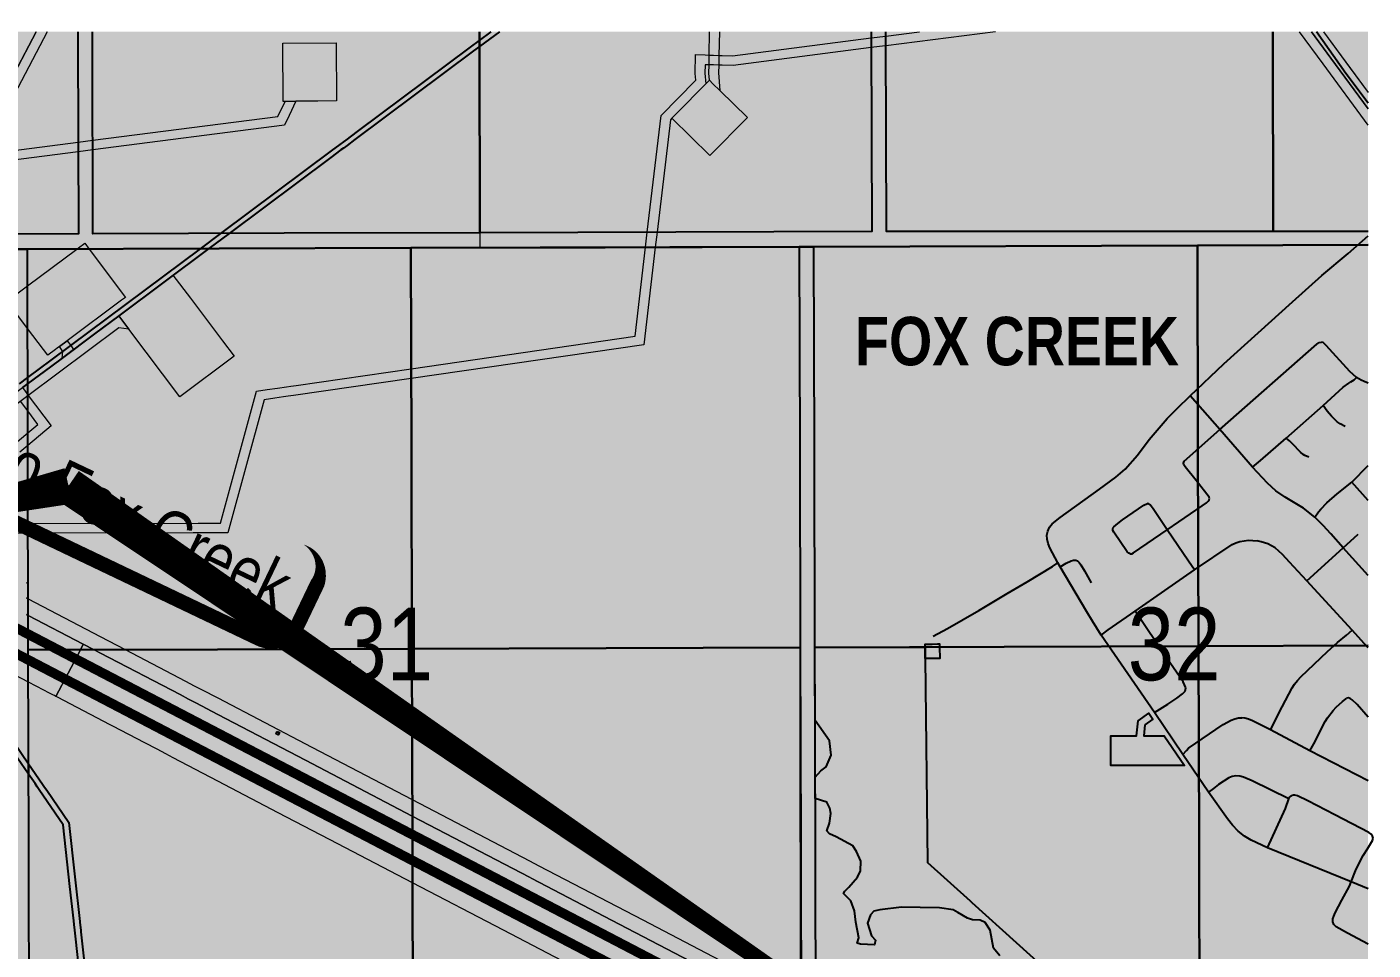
# Model space of a CAD drawing. Extents: x 520549 to 522128, y 6027808 to 6029983.
# Drawn here: x 521630.7 to 521908.4, y 6029010.4 to 6029201 of the extents above; entities that cross this region are included whole.
import ezdxf
from ezdxf.enums import TextEntityAlignment as Align

# ---------------------------------------------------------------- set-up
doc = ezdxf.new("R2010")
doc.units = 0
doc.header["$LTSCALE"] = 5
doc.linetypes.add('DASHED2', pattern=[9.525, 6.35, -3.175])
doc.layers.add('AS-ROUTEMAP', color=35, linetype='Continuous', lineweight=0)
doc.layers.add('ROUTE-MAP-TOWN-BDY', color=3, linetype='Continuous', lineweight=0)
for name, color, linetype in [('D-TXT', 6, 'Continuous'), ('DML', 35, 'Continuous'), ('Quarters', 8, 'Continuous'), ('RoadSeg', 57, 'DASHED2'), ('ROE', 35, 'Continuous'), ('ROUTE-MAP-HWY', 2, 'Continuous'), ('ROUTE-MAP-LABELS', 210, 'Continuous'), ('ROUTE-MAP-TOWN-H', 50, 'Continuous'), ('S-7', 6, 'Continuous'), ('Townships', 57, 'Continuous')]:
    doc.layers.add(name, color=color, linetype=linetype)
doc.layers.add('ROUTE-MAP-BACKGROUND-H', color=7, linetype='Continuous', true_color=0xf0ebff)
doc.styles.add('120', font='ARIALN.TTF', dxfattribs={"height": 13})
doc.styles.add('80', font='ARIALN.TTF', dxfattribs={"height": 10})
doc.styles.add('BOLD', font='ARIALNB.TTF')

# ---------------------------------------------------------------- blocks, each defined once
blk = doc.blocks.new('*U576')
h = blk.add_hatch(color=255)
edge = h.paths.add_edge_path()
edge.add_line((-49, -11.5), (49, -11.5))
edge.add_arc((49, -5.5), 6, 270, 360)
edge.add_line((55, -5.5), (55, 4))
edge.add_arc((49, 4), 6, 0, 90)
edge.add_line((49, 10), (-49, 10))
edge.add_arc((-49, 4), 6, 90, 180)
edge.add_line((-55, 4), (-55, -5.5))
edge.add_arc((-49, -5.5), 6, 180, 270)
at = {"color": 210, "flags": 128}
blk.add_lwpolyline([(-49, -11.5, 3, 3, 0), (49, -11.5, 3, 3, 0.414214), (55, -5.5, 3, 3, 0), (55, 4, 3, 0, 0.414214), (49, 10, 0, 0, 0), (-49, 10, 0, 0, 0.414214), (-55, 4, 0, 0, 0), (-55, -5.5, 0, 3, 0.414214)], format="xyseb", close=True, dxfattribs=at)
for points in [[(-43.96, -34.34, 0, 7.5, 0), (0, 0, 0, 0, 0)], [(307.21, -48.05, 0, 7.5, 0), (0, 0, 0, 0, 0)]]:
    blk.add_lwpolyline(points, format="xyseb", dxfattribs=at)
at = {"color": 210, "style": '80'}
blk.add_attdef('ENTER_TEXT_001', (-35.99, -5), '', height=10, dxfattribs=at)

msp = doc.modelspace()

# ---------------------------------------------------------------- hatches: boundary and pattern name
at = {"layer": 'ROUTE-MAP-BACKGROUND-H'}
h = msp.add_hatch(color=256, dxfattribs=at)
h.dxf.hatch_style = 1
h.paths.add_polyline_path([(520630.49, 6029199.99), (520630.49, 6029147.72), (520648.82, 6029147.71), (520648.95, 6028175.05), (521624.83, 6028176.24), (521907.38, 6028177.2), (521907.38, 6029199.99)])
at = {"layer": 'ROUTE-MAP-TOWN-H'}
h = msp.add_hatch(color=50, dxfattribs=at)
h.dxf.hatch_style = 1
h.paths.add_polyline_path([(521907.38, 6029199.99), (521724.06, 6029199.99), (521724.2, 6029155.4), (521709.9, 6029155.35), (521710.09, 6029072.62), (521790.23, 6029072.87), (521790.28, 6028992.41), (521855.19, 6028958.52), (521903.1, 6028933.32), (521907.38, 6028931.09)])

# ---------------------------------------------------------------- linework, layer by layer
at = {"layer": 'AS-ROUTEMAP', "flags": 128}
for points in [[(521632.58, 6029199.99), (521619.08, 6029174.35)], [(521622.74, 6029181.31), (521632.58, 6029199.99)], [(521634.85, 6029199.99), (521624.95, 6029181.22)], [(521830.48, 6029199.99), (521807.9, 6029197.11), (521807.77, 6029197.09), (521804.89, 6029196.72), (521776.36, 6029193.04), (521774.11, 6029193.1), (521773.4, 6029193.12), (521772.3, 6029193.14), (521772.11, 6029193.15), (521771.4, 6029193.19), (521770.8, 6029193.18), (521770.59, 6029193.18), (521770.57, 6029191.43), (521770.72, 6029189.23), (521770.69, 6029189.19), (521764.78, 6029183.19), (521763.75, 6029182.14), (521763.42, 6029181.81), (521760.69, 6029158.62), (521760.32, 6029155.51), (521757.96, 6029135.39), (521709.97, 6029128.41), (521685.65, 6029124.88), (521684.57, 6029124.73), (521683.62, 6029124.59), (521681.81, 6029124.32), (521679.65, 6029124.01), (521672.12, 6029096.54), (521665.26, 6029096.53), (521665, 6029096.53), (521630.91, 6029096.46), (521627.89, 6029096.45)], [(521629.29, 6029098.45), (521630.9, 6029098.45), (521666, 6029098.53), (521670.59, 6029098.54), (521678.06, 6029125.8), (521680.23, 6029126.12), (521682.39, 6029126.43), (521684.2, 6029126.69), (521685.14, 6029126.83), (521686.22, 6029126.99), (521709.96, 6029130.43), (521756.15, 6029137.14), (521758.31, 6029155.51), (521758.67, 6029158.61), (521761.51, 6029182.72), (521768.63, 6029189.95), (521768.66, 6029189.99), (521768.57, 6029191.38), (521768.63, 6029195.21), (521768.64, 6029195.27), (521770.64, 6029195.21), (521771.44, 6029195.19), (521772.13, 6029195.15), (521772.35, 6029195.14), (521773.44, 6029195.12), (521774.12, 6029195.1), (521776.26, 6029195.05), (521804.88, 6029198.72), (521807.9, 6029199.1), (521814.82, 6029199.99)], [(521773.53, 6029199.99), (521773.44, 6029195.11), (521773.4, 6029193.12), (521773.37, 6029191.5), (521773.61, 6029187.89), (521772.22, 6029189.26), (521771.47, 6029190), (521771.37, 6029191.45), (521771.4, 6029193.17), (521771.44, 6029195.17), (521771.53, 6029199.99)], [(521907.38, 6029180.68), (521898.1, 6029193.34), (521893.22, 6029199.99)], [(521907.38, 6029184.05), (521899.71, 6029194.52), (521895.7, 6029199.99)], [(521895.7, 6029199.99), (521899.71, 6029194.52), (521907.38, 6029184.05)], [(521907.38, 6029184.05), (521899.71, 6029194.52), (521895.7, 6029199.99)], [(521898.18, 6029199.99), (521903.5, 6029192.73), (521907.38, 6029187.44)], [(521898.19, 6029199.99), (521907.38, 6029187.44)], [(521627.83, 6029125.1), (521630.84, 6029127.35), (521635.51, 6029130.84), (521637.91, 6029132.63), (521644.64, 6029137.65), (521649.6, 6029141.35), (521649.6, 6029141.35), (521651.71, 6029138.56), (521649.6, 6029138.86), (521630.85, 6029124.84), (521627.83, 6029122.59)], [(521629.74, 6029126.53), (521630.85, 6029125.03), (521630.94, 6029124.91), (521635.66, 6029118.61), (521630.87, 6029114.6), (521629.19, 6029113.19)], [(521627.85, 6029114.67), (521630.86, 6029117.19), (521632.92, 6029118.93), (521630.85, 6029121.71), (521629.34, 6029123.72)], [(521630.54, 6029086.32), (521630.93, 6029086.11), (521630.93, 6029082.9), (521630.55, 6029083.1)], [(521630.55, 6029083.1), (521630.93, 6029082.9), (521645.81, 6029075.12), (521650.96, 6029072.43), (521663.41, 6029065.91), (521665.19, 6029064.98), (521666.68, 6029064.2), (521670.04, 6029062.45), (521689.43, 6029052.3), (521710.17, 6029041.47), (521734.36, 6029028.83), (521736.3, 6029027.82), (521757.72, 6029016.63), (521786.75, 6029001.47)], [(521630.56, 6029079.71), (521630.94, 6029079.51), (521642.3, 6029073.58), (521641.69, 6029072.4), (521636.65, 6029062.77), (521636.35, 6029062.93), (521636.15, 6029063.03), (521635.22, 6029063.52), (521634.19, 6029064.06), (521630.97, 6029065.74), (521627.95, 6029067.32)], [(521785.48, 6028998.75), (521751.28, 6029016.61), (521734.86, 6029025.18), (521734.37, 6029025.44), (521710.17, 6029038.08), (521688.14, 6029049.59), (521670.05, 6029059.06), (521665.53, 6029061.42), (521664.98, 6029061.71), (521664.03, 6029062.2), (521662.26, 6029063.14), (521645.82, 6029071.73), (521644.53, 6029072.41), (521642.3, 6029073.58), (521630.94, 6029079.51), (521630.56, 6029079.71)], [(521771.39, 6028992.35), (521729.03, 6029014.48), (521710.21, 6029024.31), (521694.84, 6029032.34), (521682.52, 6029038.77), (521670.08, 6029045.28), (521660.85, 6029050.11), (521659.33, 6029050.91), (521657.51, 6029051.86), (521655, 6029053.17), (521648.37, 6029056.64), (521647.83, 6029056.92), (521636.96, 6029062.61), (521636.65, 6029062.77), (521641.69, 6029072.4), (521642.3, 6029073.58), (521644.53, 6029072.41), (521645.82, 6029071.73), (521662.26, 6029063.14), (521664.03, 6029062.2), (521664.98, 6029061.71), (521665.53, 6029061.42), (521670.05, 6029059.06), (521688.14, 6029049.59), (521710.17, 6029038.08), (521734.37, 6029025.44), (521734.86, 6029025.18), (521751.28, 6029016.61), (521785.48, 6028998.75)]]:
    msp.add_lwpolyline(points, dxfattribs=at)
for points in [[(521683.92, 6029185.61), (521683.54, 6029185.61), (521683.44, 6029197.62), (521694.45, 6029197.71), (521694.55, 6029185.7), (521690.7, 6029185.66), (521688.37, 6029185.64), (521686.14, 6029185.63), (521683.92, 6029185.61)], [(521773.61, 6029187.89), (521779.31, 6029182.28), (521771.59, 6029174.43), (521763.75, 6029182.14), (521764.78, 6029183.19), (521770.69, 6029189.2), (521770.72, 6029189.23), (521771.47, 6029190), (521772.22, 6029189.26), (521773.61, 6029187.89)], [(521620.36, 6029172.5), (521617.92, 6029172.19), (521619.08, 6029174.35), (521621.5, 6029174.67), (521641.25, 6029177.21), (521644.26, 6029177.6), (521682.47, 6029182.53), (521683.92, 6029185.61), (521686.14, 6029185.63), (521684.75, 6029182.69), (521683.81, 6029180.7), (521644.27, 6029175.59), (521641.25, 6029175.2), (521620.36, 6029172.5)], [(521636.59, 6029134.4), (521634.98, 6029133.2), (521634.08, 6029134.4), (521630.82, 6029138.75), (521627.79, 6029142.81), (521626.61, 6029144.39), (521627.79, 6029145.27), (521630.8, 6029147.52), (521640.99, 6029155.13), (521641.29, 6029155.36), (521642.63, 6029156.36), (521643.54, 6029155.14), (521650.99, 6029145.16), (521650.2, 6029144.57), (521638.98, 6029136.19), (521637.37, 6029134.99), (521636.9, 6029134.64), (521636.59, 6029134.4)], [(521673.42, 6029133.02), (521662.24, 6029124.59), (521651.71, 6029138.56), (521649.6, 6029141.35), (521660.8, 6029149.72), (521664.41, 6029144.97), (521671.03, 6029136.18), (521673.42, 6029133.02)], [(521640.3, 6029134.41), (521637.91, 6029132.63), (521638.08, 6029134), (521637.37, 6029134.99), (521638.98, 6029136.19), (521639.71, 6029135.21), (521640.3, 6029134.41)]]:
    msp.add_lwpolyline(points, close=True, dxfattribs=at)
at = {"layer": 'DML'}
msp.add_lwpolyline([(521831.38, 6029009.23), (521830.12, 6029010.81), (521829.43, 6029014.48), (521828.35, 6029016.11), (521827.34, 6029016.61), (521825.78, 6029016.67), (521824.73, 6029017.02), (521822.75, 6029018.16), (521822.27, 6029018.44), (521821.77, 6029018.72), (521818.94, 6029019.15), (521814.97, 6029019.18), (521811.12, 6029019.28), (521806.66, 6029018.74), (521805.41, 6029018.45), (521804.72, 6029017.66), (521804.07, 6029015.95), (521804.95, 6029013.31), (521805.72, 6029012.45), (521805.53, 6029011.49), (521802.67, 6029011.61), (521801.98, 6029011.83), (521802.29, 6029012.95), (521801.67, 6029016.18), (521801.4, 6029018.5), (521800.65, 6029020.58), (521799.18, 6029022.09), (521799.4, 6029022.58), (521800.25, 6029023.4), (521802.01, 6029025.42), (521802.66, 6029026.75), (521802.73, 6029028.75), (521801.84, 6029030.74), (521801.1, 6029031.91), (521797.61, 6029033.81), (521796.23, 6029034.39), (521795.71, 6029035), (521796.27, 6029036.61), (521796.51, 6029038.63), (521796.34, 6029039.69), (521795.68, 6029040.91), (521793.33, 6029041.71), (521793.32, 6029046.08), (521794.45, 6029047.41), (521795.59, 6029048.2), (521796.58, 6029050.66), (521796.28, 6029053.63), (521793.29, 6029057.82), (521793.26, 6029072.88), (521815.41, 6029072.95), (521815.98, 6029072.95), (521815.99, 6029072.03), (521816.01, 6029070.57), (521816.49, 6029028.47), (521825.25, 6029020.56), (521825.63, 6029020.22), (521825.63, 6029020.22), (521843.9, 6029003.72)], dxfattribs=at)
for points in [[(521816.91, 6029070.58), (521816.01, 6029070.57), (521815.99, 6029072.03), (521815.98, 6029072.95), (521815.97, 6029073.57), (521817.47, 6029073.58), (521818.52, 6029073.6), (521818.97, 6029073.6), (521818.98, 6029072.96), (521819.01, 6029070.6), (521817.51, 6029070.58), (521816.91, 6029070.58)], [(521861.34, 6029056.9), (521861.12, 6029054.63), (521861.38, 6029054.63), (521865.33, 6029054.63), (521869.53, 6029048.51), (521854.29, 6029048.51), (521854.29, 6029049.93), (521854.29, 6029054.63), (521859.61, 6029054.63), (521859.92, 6029057.73), (521862.15, 6029059.3), (521863, 6029058.07), (521861.34, 6029056.9)], [(521682.32, 6029055.52), (521682.76, 6029055.29), (521682.53, 6029054.84), (521682.08, 6029055.08), (521682.32, 6029055.52)]]:
    msp.add_lwpolyline(points, close=True, dxfattribs=at)
at = {"layer": 'Quarters', "color": 17}
for points in [[(521641.2, 6029199.99), (521641.2, 6029198.34), (521641.29, 6029158.27), (521600.87, 6029158.16), (521560.44, 6029158.04), (521520.02, 6029157.93), (521480.6, 6029157.81), (521480.53, 6029197.88), (521480.53, 6029199.99)], [(521804.88, 6029199.99), (521804.88, 6029198.81), (521804.98, 6029158.75), (521764.56, 6029158.63), (521724.14, 6029158.51), (521683.72, 6029158.4), (521644.3, 6029158.28), (521644.22, 6029198.35), (521644.21, 6029199.99)], [(521907.38, 6029158.72), (521887.83, 6029158.73), (521847.41, 6029158.74), (521808, 6029158.75), (521807.9, 6029198.82), (521807.9, 6029199.99)], [(521907.38, 6028992.79), (521872.6, 6028992.67), (521832.52, 6028992.55), (521793.45, 6028992.42), (521793.35, 6029032.65), (521793.26, 6029072.88), (521793.15, 6029114.25), (521793.05, 6029155.62), (521832.11, 6029155.74), (521872.17, 6029155.87), (521907.38, 6029155.98)]]:
    msp.add_lwpolyline(points, dxfattribs=at)
at = {"layer": 'Quarters'}
for points in [[(521641.2, 6029199.99), (521641.2, 6029198.34), (521641.29, 6029158.27), (521600.87, 6029158.16), (521560.44, 6029158.04), (521560.36, 6029198.11), (521560.36, 6029199.99)], [(521641.2, 6029199.99), (521641.2, 6029198.34), (521641.29, 6029158.27), (521600.87, 6029158.16), (521560.44, 6029158.04), (521560.36, 6029198.11), (521560.36, 6029199.99)], [(521724.04, 6029199.99), (521724.05, 6029198.58), (521724.14, 6029158.51), (521683.72, 6029158.4), (521644.3, 6029158.28), (521644.22, 6029198.35), (521644.21, 6029199.99)], [(521724.04, 6029199.99), (521724.05, 6029198.58), (521724.14, 6029158.51), (521683.72, 6029158.4), (521644.3, 6029158.28), (521644.22, 6029198.35), (521644.21, 6029199.99)], [(521804.88, 6029199.99), (521804.88, 6029198.81), (521804.98, 6029158.75), (521764.56, 6029158.63), (521724.14, 6029158.51), (521724.05, 6029198.58), (521724.04, 6029199.99)], [(521804.88, 6029199.99), (521804.88, 6029198.81), (521804.98, 6029158.75), (521764.56, 6029158.63), (521724.14, 6029158.51), (521724.05, 6029198.58), (521724.04, 6029199.99)], [(521887.72, 6029199.99), (521887.72, 6029198.89), (521887.83, 6029158.73), (521847.41, 6029158.74), (521808, 6029158.75), (521807.9, 6029198.82), (521807.9, 6029199.99)], [(521887.72, 6029199.99), (521887.72, 6029198.89), (521887.83, 6029158.73), (521847.41, 6029158.74), (521808, 6029158.75), (521807.9, 6029198.82), (521807.9, 6029199.99)], [(521907.38, 6029158.72), (521887.83, 6029158.73), (521887.72, 6029198.89), (521887.72, 6029199.99)], [(521907.38, 6029158.72), (521887.83, 6029158.73), (521887.72, 6029198.89), (521887.72, 6029199.99)], [(521907.38, 6029073.25), (521872.39, 6029073.14), (521872.28, 6029114.5), (521872.17, 6029155.87), (521907.38, 6029155.98)], [(521907.38, 6029073.25), (521872.39, 6029073.14), (521872.28, 6029114.5), (521872.17, 6029155.87), (521907.38, 6029155.98)], [(521907.38, 6028992.79), (521872.6, 6028992.67), (521872.5, 6029032.9), (521872.39, 6029073.14), (521907.38, 6029073.25)], [(521907.38, 6028992.79), (521872.6, 6028992.67), (521872.5, 6029032.9), (521872.39, 6029073.14), (521907.38, 6029073.25)]]:
    msp.add_lwpolyline(points, dxfattribs=at)
at = {"layer": 'Quarters', "color": 17}
msp.add_lwpolyline([(521670.2, 6028992.03), (521631.13, 6028991.91), (521631.04, 6029032.14), (521630.96, 6029072.37), (521630.87, 6029113.73), (521630.78, 6029155.1), (521669.84, 6029155.23), (521709.91, 6029155.35), (521749.97, 6029155.48), (521790.03, 6029155.61), (521790.14, 6029114.24), (521790.24, 6029072.87), (521790.34, 6029032.64), (521790.44, 6028992.41), (521750.36, 6028992.29), (521710.28, 6028992.16)], close=True, dxfattribs=at)
at = {"layer": 'Quarters'}
for points in [[(521670.02, 6029072.49), (521630.96, 6029072.37), (521630.87, 6029113.73), (521630.78, 6029155.1), (521669.84, 6029155.23), (521709.91, 6029155.35), (521710, 6029113.99), (521710.1, 6029072.62)], [(521670.02, 6029072.49), (521630.96, 6029072.37), (521630.87, 6029113.73), (521630.78, 6029155.1), (521669.84, 6029155.23), (521709.91, 6029155.35), (521710, 6029113.99), (521710.1, 6029072.62)], [(521750.17, 6029072.75), (521710.1, 6029072.62), (521710, 6029113.99), (521709.91, 6029155.35), (521749.97, 6029155.48), (521790.03, 6029155.61), (521790.14, 6029114.24), (521790.24, 6029072.87)], [(521750.17, 6029072.75), (521710.1, 6029072.62), (521710, 6029113.99), (521709.91, 6029155.35), (521749.97, 6029155.48), (521790.03, 6029155.61), (521790.14, 6029114.24), (521790.24, 6029072.87)], [(521832.32, 6029073.01), (521793.26, 6029072.88), (521793.15, 6029114.25), (521793.05, 6029155.62), (521832.11, 6029155.74), (521872.17, 6029155.87), (521872.28, 6029114.5), (521872.39, 6029073.14)], [(521832.32, 6029073.01), (521793.26, 6029072.88), (521793.15, 6029114.25), (521793.05, 6029155.62), (521832.11, 6029155.74), (521872.17, 6029155.87), (521872.28, 6029114.5), (521872.39, 6029073.14)], [(521670.2, 6028992.03), (521631.13, 6028991.91), (521631.04, 6029032.14), (521630.96, 6029072.37), (521670.02, 6029072.49), (521710.1, 6029072.62), (521710.19, 6029032.39), (521710.28, 6028992.16)], [(521670.2, 6028992.03), (521631.13, 6028991.91), (521631.04, 6029032.14), (521630.96, 6029072.37), (521670.02, 6029072.49), (521710.1, 6029072.62), (521710.19, 6029032.39), (521710.28, 6028992.16)], [(521750.36, 6028992.29), (521710.28, 6028992.16), (521710.19, 6029032.39), (521710.1, 6029072.62), (521750.17, 6029072.75), (521790.24, 6029072.87), (521790.34, 6029032.64), (521790.44, 6028992.41)], [(521750.36, 6028992.29), (521710.28, 6028992.16), (521710.19, 6029032.39), (521710.1, 6029072.62), (521750.17, 6029072.75), (521790.24, 6029072.87), (521790.34, 6029032.64), (521790.44, 6028992.41)], [(521832.52, 6028992.55), (521793.45, 6028992.42), (521793.35, 6029032.65), (521793.26, 6029072.88), (521832.32, 6029073.01), (521872.39, 6029073.14), (521872.5, 6029032.9), (521872.6, 6028992.67)], [(521832.52, 6028992.55), (521793.45, 6028992.42), (521793.35, 6029032.65), (521793.26, 6029072.88), (521832.32, 6029073.01), (521872.39, 6029073.14), (521872.5, 6029032.9), (521872.6, 6028992.67)]]:
    msp.add_lwpolyline(points, close=True, dxfattribs=at)
at = {"layer": 'RoadSeg'}
for p, q in [((521903.25, 6029154.21), (521907.38, 6029157.88)), ((521876.8, 6029117.85), (521870.7, 6029124.86)), ((521890.49, 6029116.11), (521898.1, 6029122.83)), ((521883.55, 6029110.12), (521876.8, 6029117.85)), ((521902.26, 6029093.46), (521905.31, 6029096.26)), ((521894.74, 6029086.62), (521902.26, 6029093.46)), ((521843.86, 6029089.54), (521843.4, 6029090.37)), ((521859.31, 6029080.36), (521871.6, 6029088.89)), ((521904.07, 6029076.44), (521894.74, 6029086.62)), ((521852.34, 6029075.42), (521850.51, 6029078.34)), ((521863.28, 6029059.48), (521852.34, 6029075.42)), ((521869.18, 6029050.81), (521863.28, 6029059.48)), ((521895.39, 6029051.57), (521887.26, 6029055.86)), ((521874.46, 6029043.01), (521869.18, 6029050.81)), ((521907.38, 6029045.32), (521895.39, 6029051.57)), ((521903.92, 6029024.52), (521886.66, 6029031.5)), ((521907.38, 6029023.06), (521903.92, 6029024.52))]:
    msp.add_line(p, q, dxfattribs=at)
for points in [[(521907.38, 6029185.22), (521902.8, 6029191.34), (521896.72, 6029199.99)], [(521870.7, 6029124.86), (521877.62, 6029131.42), (521891.81, 6029144.21), (521897.84, 6029149.64), (521903.25, 6029154.21)], [(521876.8, 6029117.85), (521896.78, 6029135.52), (521897.3, 6029135.83), (521897.74, 6029135.94)], [(521904.96, 6029128.62), (521903.63, 6029129.87), (521898.75, 6029135.21), (521898.11, 6029135.86), (521897.74, 6029135.94)], [(521898.1, 6029122.83), (521902.24, 6029126.59), (521903.38, 6029127.46), (521903.82, 6029127.72), (521904.5, 6029128.13), (521904.96, 6029128.62)], [(521907.38, 6029127.46), (521906.6, 6029127.79), (521905.95, 6029128.07), (521904.96, 6029128.62)], [(521843.4, 6029090.37), (521841.75, 6029093.42), (521841.37, 6029094.35), (521841.16, 6029095.23), (521841.12, 6029096.08), (521841.29, 6029096.92), (521841.66, 6029097.71), (521842.23, 6029098.43), (521843.82, 6029099.73), (521852, 6029105.58), (521855.36, 6029108.05), (521857.27, 6029109.72), (521859.78, 6029112.61), (521862.18, 6029115.82), (521865.94, 6029120.13), (521867.97, 6029122.21), (521870.7, 6029124.86)], [(521902.66, 6029118.53), (521901.64, 6029119.03), (521900.98, 6029119.46), (521899.82, 6029120.6), (521898.91, 6029121.69), (521898.1, 6029122.83)], [(521869.27, 6029110.94), (521869.41, 6029111.32), (521876.8, 6029117.85)], [(521883.55, 6029110.12), (521885.21, 6029111.49), (521890.49, 6029116.11)], [(521895.13, 6029112.17), (521894.35, 6029112.5), (521893.98, 6029112.72), (521893.43, 6029113.19), (521891.82, 6029114.92), (521891.2, 6029115.52), (521890.49, 6029116.11)], [(521874.69, 6029103.65), (521874.59, 6029103.94), (521871.9, 6029107.33), (521869.62, 6029110.18), (521869.37, 6029110.56), (521869.27, 6029110.94)], [(521896.37, 6029099.78), (521894.07, 6029101.63), (521890.25, 6029103.89), (521888.33, 6029105.21), (521886.64, 6029106.79), (521883.55, 6029110.12)], [(521904.01, 6029107.02), (521907.38, 6029110.41)], [(521896.37, 6029099.78), (521897.13, 6029100.91), (521897.6, 6029101.45), (521898.89, 6029102.71), (521901, 6029104.58), (521904.01, 6029107.02)], [(521907.38, 6029103.23), (521904.01, 6029107.02)], [(521865.95, 6029097.19), (521873.12, 6029102.15), (521874.01, 6029102.77), (521874.38, 6029103.07), (521874.62, 6029103.36), (521874.69, 6029103.65)], [(521854.69, 6029097.39), (521854.79, 6029097.67), (521854.89, 6029097.81), (521855.72, 6029098.47), (521856.73, 6029099.2), (521861.14, 6029102.27), (521861.85, 6029102.62)], [(521865.95, 6029097.19), (521863.01, 6029101.47), (521862.39, 6029102.29), (521862.13, 6029102.53), (521861.85, 6029102.62)], [(521902.26, 6029093.46), (521899.71, 6029096.37), (521898.14, 6029098.05), (521896.37, 6029099.78)], [(521858.32, 6029092.18), (521858, 6029092.33), (521857.69, 6029092.64), (521854.93, 6029096.65), (521854.72, 6029097.03), (521854.69, 6029097.39)], [(521858.32, 6029092.18), (521858.66, 6029092.2), (521859.01, 6029092.39), (521865.95, 6029097.19)], [(521871.6, 6029088.89), (521870.33, 6029090.7), (521865.95, 6029097.19)], [(521871.6, 6029088.89), (521879.31, 6029094.11), (521880.1, 6029094.5), (521880.91, 6029094.78), (521882.68, 6029095.03), (521884.52, 6029094.86)], [(521894.74, 6029086.62), (521891.19, 6029090.48), (521889.72, 6029092.07), (521888.18, 6029093.43), (521886.72, 6029094.27), (521885.34, 6029094.7), (521884.52, 6029094.86)], [(521907.38, 6029087.72), (521902.26, 6029093.46)], [(521817.68, 6029075.19), (521820.58, 6029076.79), (521827.04, 6029080.48), (521832.95, 6029084.02), (521837.06, 6029086.46), (521842.3, 6029089.61), (521843.4, 6029090.37)], [(521843.86, 6029089.54), (521845.09, 6029090.28), (521846.14, 6029090.75), (521846.62, 6029090.92), (521847.05, 6029090.93), (521847.44, 6029090.76)], [(521850.51, 6029078.34), (521849.32, 6029080.22), (521843.86, 6029089.54)], [(521847.44, 6029090.76), (521847.45, 6029090.76), (521847.8, 6029090.41), (521848.13, 6029089.93), (521848.88, 6029088.72), (521850.22, 6029086.2)], [(521852.34, 6029075.42), (521853.72, 6029076.54), (521859.31, 6029080.36)], [(521869.75, 6029064.51), (521869.48, 6029065.18), (521869.25, 6029065.81), (521865.89, 6029070.69), (521859.31, 6029080.36)], [(521887.26, 6029055.86), (521889.63, 6029060.6), (521891.73, 6029064.55), (521892.21, 6029065.31), (521892.82, 6029066.05), (521893.5, 6029066.81), (521899.04, 6029072.01), (521901.09, 6029073.87), (521902.91, 6029075.4), (521904.07, 6029076.44)], [(521907.38, 6029072.84), (521907.29, 6029072.94), (521904.07, 6029076.44)], [(521863.28, 6029059.48), (521866.09, 6029061.16), (521867.89, 6029062.39), (521869.1, 6029063.27), (521869.61, 6029063.88), (521869.75, 6029064.51)], [(521895.39, 6029051.57), (521896.47, 6029053.49), (521897.25, 6029055.06), (521898.54, 6029057.62), (521899.03, 6029058.38), (521900.18, 6029059.86), (521900.8, 6029060.57), (521902.11, 6029061.74), (521902.98, 6029062.44)], [(521907.38, 6029058.5), (521905.15, 6029061.07), (521904.07, 6029062.06), (521903.66, 6029062.37), (521903.31, 6029062.49), (521902.98, 6029062.44)], [(521869.18, 6029050.81), (521869.91, 6029051.6), (521870.34, 6029052.08), (521877.5, 6029056.97), (521879.15, 6029057.89), (521879.9, 6029058.17), (521880.62, 6029058.32), (521881.31, 6029058.35)], [(521887.26, 6029055.86), (521883.53, 6029057.76), (521882.74, 6029058.07), (521881.98, 6029058.28), (521881.31, 6029058.35)], [(521891.06, 6029041.6), (521883.49, 6029045.31), (521881.69, 6029046.09), (521880.89, 6029046.31), (521880.11, 6029046.36), (521879.37, 6029046.25), (521878.67, 6029045.98), (521876.54, 6029044.6), (521875.46, 6029043.79), (521874.46, 6029043.01)], [(521886.66, 6029031.5), (521883.25, 6029033.08), (521881.89, 6029033.94), (521880.61, 6029034.98), (521879.41, 6029036.19), (521878.35, 6029037.48), (521874.46, 6029043.01)], [(521891.06, 6029041.6), (521891.12, 6029041.78), (521891.18, 6029041.91), (521891.25, 6029042.03), (521891.4, 6029042.2), (521891.64, 6029042.33)], [(521908.31, 6029033.93), (521908.03, 6029034.31), (521907.53, 6029034.65), (521900.51, 6029038.32), (521894.98, 6029041.19), (521892.84, 6029042.24), (521892.29, 6029042.38), (521891.9, 6029042.39), (521891.64, 6029042.33)], [(521886.66, 6029031.5), (521890.35, 6029039.64), (521891.06, 6029041.6)], [(521903.92, 6029024.52), (521904.78, 6029026.74), (521905.13, 6029027.5), (521906.37, 6029029.94), (521907.26, 6029031.28), (521908.26, 6029033.03), (521908.41, 6029033.49), (521908.31, 6029033.93)], [(521900.13, 6029016.24), (521900.14, 6029016.82), (521900.32, 6029017.42), (521900.62, 6029018.08), (521901.99, 6029020.74), (521903.52, 6029023.58), (521903.92, 6029024.52)], [(521907.38, 6029011.65), (521903.14, 6029013.89), (521900.79, 6029015.22), (521900.33, 6029015.69), (521900.13, 6029016.24)]]:
    msp.add_lwpolyline(points, dxfattribs=at)
at = {"layer": 'ROE'}
for points in [[(521629.15, 6029127.33), (521630.84, 6029128.59), (521635.69, 6029132.21), (521637.32, 6029133.43), (521638.08, 6029134), (521639.71, 6029135.21), (521666.49, 6029155.21), (521670.7, 6029158.36), (521693.8, 6029175.62), (521695.03, 6029176.53), (521696.3, 6029177.49), (521696.52, 6029177.64), (521698.85, 6029179.38), (521722.22, 6029196.84), (521724.05, 6029198.2), (521726.46, 6029199.99)], [(521629.15, 6029127.33), (521630.84, 6029128.59), (521635.69, 6029132.21), (521637.32, 6029133.43), (521638.08, 6029134), (521639.71, 6029135.21), (521666.49, 6029155.21), (521670.7, 6029158.36), (521693.8, 6029175.62), (521695.03, 6029176.53), (521696.3, 6029177.49), (521696.52, 6029177.64), (521698.85, 6029179.38), (521722.22, 6029196.84), (521724.05, 6029198.2), (521726.46, 6029199.99)], [(521728.15, 6029199.99), (521724.05, 6029196.95), (521722.82, 6029196.04), (521698.31, 6029177.72), (521696.71, 6029176.54), (521695.98, 6029175.99), (521695.44, 6029175.59), (521693.37, 6029174.04), (521672.38, 6029158.36), (521668.17, 6029155.22), (521649.6, 6029141.35), (521644.64, 6029137.65), (521637.91, 6029132.63), (521635.51, 6029130.84), (521630.84, 6029127.35), (521629.75, 6029126.53)], [(521728.15, 6029199.99), (521724.05, 6029196.95), (521722.82, 6029196.04), (521698.31, 6029177.72), (521696.71, 6029176.54), (521695.98, 6029175.99), (521695.44, 6029175.59), (521693.37, 6029174.04), (521672.38, 6029158.36), (521668.17, 6029155.22), (521649.6, 6029141.35), (521644.64, 6029137.65), (521637.91, 6029132.63), (521635.51, 6029130.84), (521630.84, 6029127.35), (521629.75, 6029126.53)], [(521627.98, 6029053.32), (521631.01, 6029048.88), (521633.88, 6029044.68), (521634.31, 6029044.04), (521634.75, 6029043.4), (521639.3, 6029036.73), (521640.54, 6029025.5), (521641.56, 6029016.3), (521641.59, 6029016.09), (521641.76, 6029014.5), (521641.8, 6029014.16), (521644.26, 6028991.95), (521653.15, 6028911.52), (521661.52, 6028835.85), (521661.76, 6028833.69), (521661.94, 6028832.09), (521662, 6028831.5), (521662.09, 6028830.69)], [(521660.94, 6028830.03), (521660.85, 6028830.84), (521660.71, 6028832.09), (521660.61, 6028833.02), (521660.37, 6028835.18), (521651.93, 6028911.51), (521643.03, 6028991.94), (521640.6, 6029013.87), (521640.53, 6029014.51), (521640.41, 6029015.67), (521640.32, 6029016.43), (521639.53, 6029023.56), (521638.12, 6029036.29), (521633.21, 6029043.5), (521632.77, 6029044.13), (521632.34, 6029044.77), (521631.01, 6029046.72), (521627.98, 6029051.15)]]:
    msp.add_lwpolyline(points, dxfattribs=at)
msp.add_lwpolyline([(521631.01, 6029048.88), (521631.01, 6029046.72), (521627.98, 6029051.15), (521627.98, 6029053.32), (521631.01, 6029048.88)], close=True, dxfattribs=at)
at = {"layer": 'ROUTE-MAP-HWY', "const_width": 2}
for points in [[(521384.12, 6029199.99), (521384.5, 6029199.75), (521388.17, 6029197.52), (521391.66, 6029195.55), (521395.01, 6029193.76), (521398.41, 6029191.96), (521406.14, 6029187.91), (521583.48, 6029095.12), (521900.45, 6028929.49), (521907.38, 6028925.84)], [(521393.23, 6029199.99), (521396.16, 6029198.41), (521398.9, 6029196.95), (521409.06, 6029191.63), (521586.26, 6029098.94), (521855.2, 6028958.52), (521903.1, 6028933.32), (521907.38, 6028931.09)]]:
    msp.add_lwpolyline(points, dxfattribs=at)
at = {"layer": 'ROUTE-MAP-TOWN-BDY', "flags": 128}
msp.add_lwpolyline([(521907.38, 6028931.09), (521903.1, 6028933.32), (521855.19, 6028958.52), (521790.28, 6028992.41), (521790.23, 6029072.87), (521710.09, 6029072.62), (521709.9, 6029155.35), (521724.2, 6029155.4), (521724.06, 6029199.99)], dxfattribs=at)
at = {"layer": 'Townships'}
for points in [[(521907.38, 6029155.98), (521872.17, 6029155.87), (521793.05, 6029155.62), (521790.03, 6029155.61), (521709.91, 6029155.35), (521630.78, 6029155.1), (521627.76, 6029155.09), (521547.63, 6029154.34), (521477.6, 6029153.68), (521477.59, 6029157.8), (521477.51, 6029199.99)], [(521629.14, 6028505.12), (521629.13, 6028508.13), (521628.96, 6028587.59), (521628.79, 6028668.05), (521628.62, 6028748.51), (521628.45, 6028828.97), (521628.45, 6028831.98), (521628.28, 6028911.44), (521628.11, 6028991.9), (521627.94, 6029072.36), (521627.76, 6029155.09), (521630.78, 6029155.1), (521709.91, 6029155.35), (521790.03, 6029155.61), (521793.05, 6029155.62), (521872.17, 6029155.87), (521907.38, 6029155.98)]]:
    msp.add_lwpolyline(points, dxfattribs=at)

# ---------------------------------------------------------------- block references
at = {"layer": 'ROUTE-MAP-LABELS'}
ref = msp.add_blockref('*U576', (521639.25, 6029106.22), dxfattribs=dict(at, xscale=1.00051760764632, yscale=1.00051760764632, zscale=1.00051760764632, rotation=334.4538064749677))
ref.add_attrib('ENTER_TEXT_001', '3.6km to Fox Creek', (521591.78, 6029123.36), dxfattribs={"layer": '0', "color": 210, "height": 10.0052, "rotation": 334.4538, "style": '80'})

# ---------------------------------------------------------------- texts
at = {"layer": 'D-TXT', "style": 'BOLD'}
msp.add_text('FOX CREEK', height=10.005, dxfattribs=at).set_placement((521834.96, 6029131.13), align=Align.CENTER)
at = {"layer": 'S-7', "style": '120'}
for s, p in [('31', (521704.88, 6029073.6)), ('32', (521867.36, 6029073.6))]:
    msp.add_text(s, height=15.008, dxfattribs=at).set_placement(p, align=Align.MIDDLE_CENTER)

doc.saveas('drawing.dxf')
